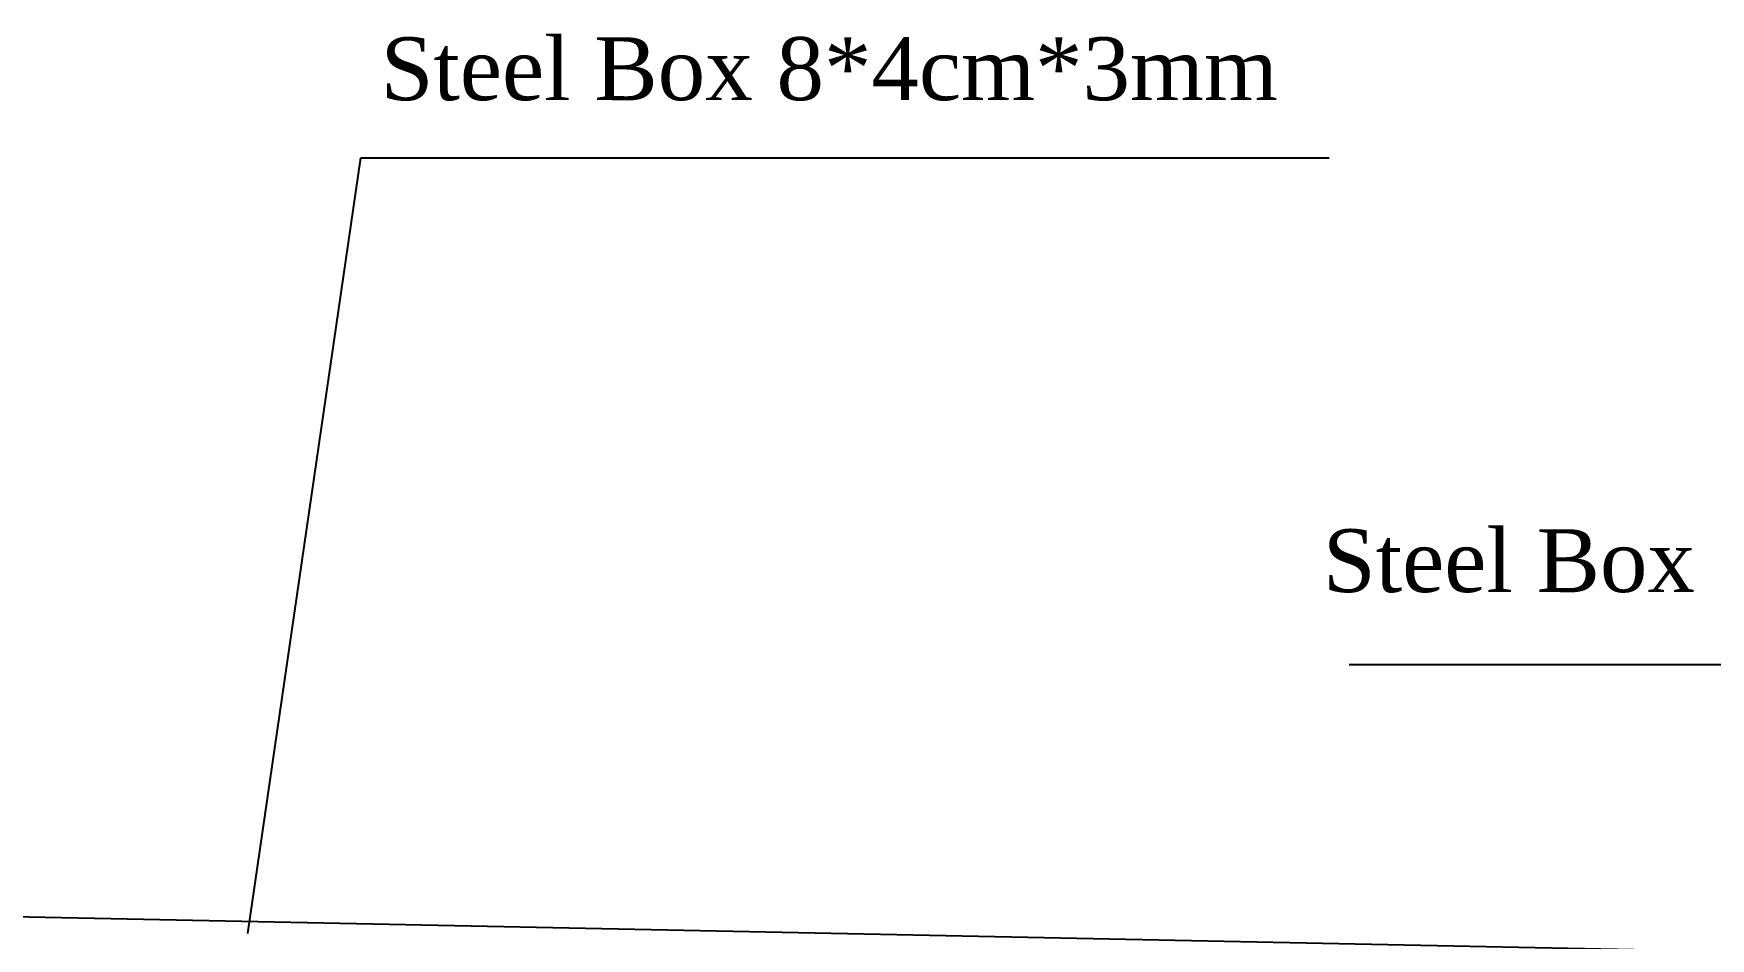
# Model space of a CAD drawing. Header units: centimetres. Extents: x 19229 to 39050, y 7691 to 15397.
# Drawn here: x 36476.7 to 36956.6, y 9227.5 to 9486.6 of the extents above; entities that cross this region are included whole.
import ezdxf

# ---------------------------------------------------------------- set-up
doc = ezdxf.new("R2010")
doc.units = ezdxf.units.CM
doc.layers.get('0').update_dxf_attribs({"linetype": 'CONTINUOUS'})
doc.styles.add('style3', font='times.ttf', dxfattribs={"height": 25})

msp = doc.modelspace()

# ---------------------------------------------------------------- linework, layer by layer
at = {"color": 7, "ltscale": 20}
for p, q in [((36538.04, 9228.93), (36570.33, 9451.03)), ((36570.33, 9451.03), (36847.49, 9451.03)), ((36853.14, 9305.96), (37166.68, 9305.96)), ((36257.14, 9238.05), (37443.02, 9214.05))]:
    msp.add_line(p, q, dxfattribs=at)

# ---------------------------------------------------------------- texts
at = {"color": 7, "style": 'style3'}
for s, p in [('Steel Box 8*4cm*3mm ', (36576.01, 9467.54)), ('Steel Box 10*10cm*3mm Galvanized', (36845.66, 9326.67))]:
    msp.add_text(s, height=18, dxfattribs=at).set_placement(p)

doc.saveas('drawing.dxf')
